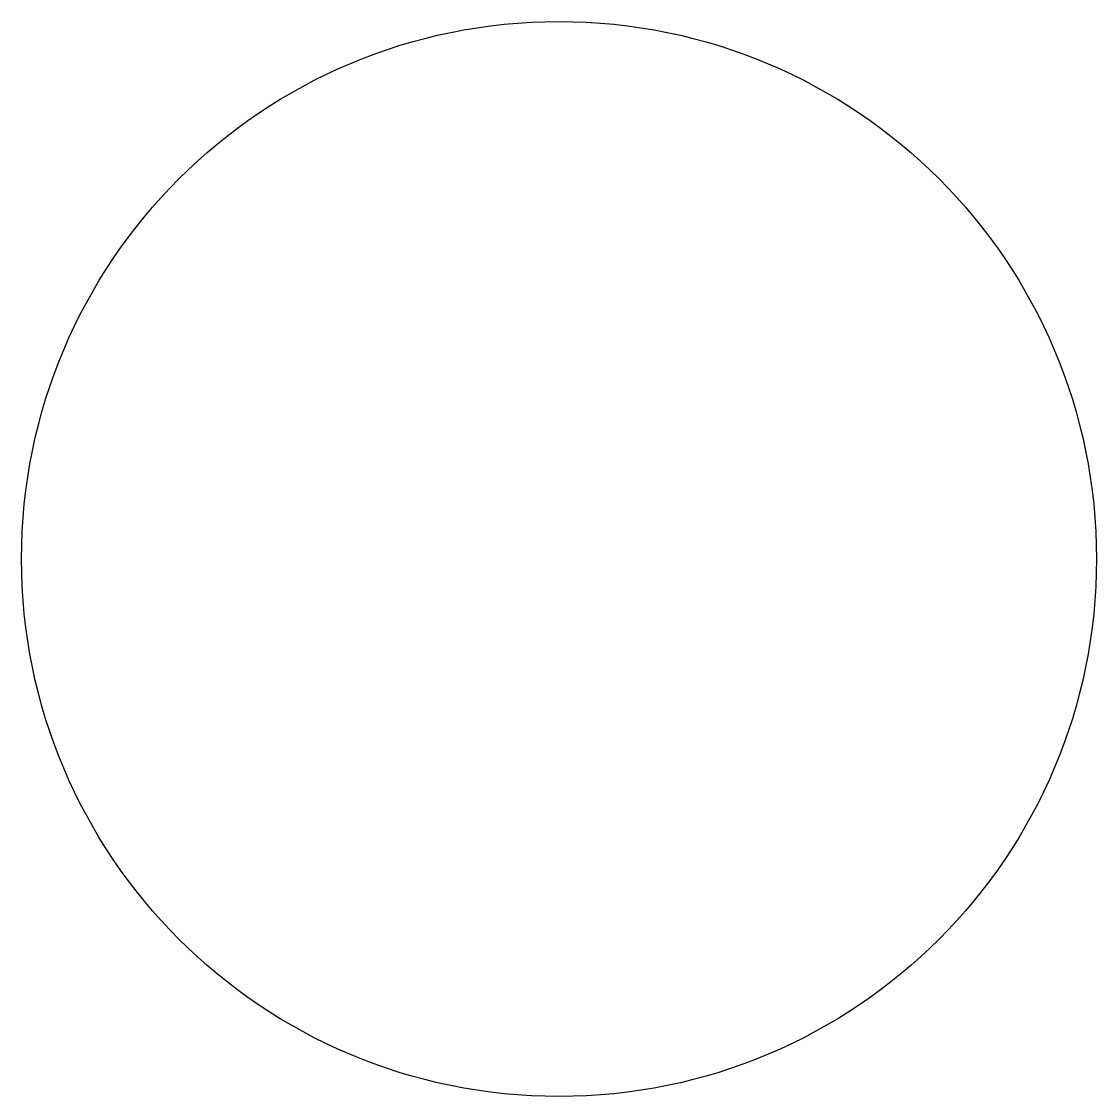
# Paper-space layout '_Right' of a CAD drawing. Header units: millimetres. Extents: x -11 to 11, y -11 to 11.
import ezdxf

# ---------------------------------------------------------------- set-up
doc = ezdxf.new("R2010")
doc.units = ezdxf.units.MM

psp = doc.layouts.new('_Right')

# ---------------------------------------------------------------- linework, layer by layer
at = {"color": 7, "linetype": 'Continuous', "lineweight": 25}
psp.add_circle((0, 0), 11, dxfattribs=at)

doc.saveas('drawing.dxf')
